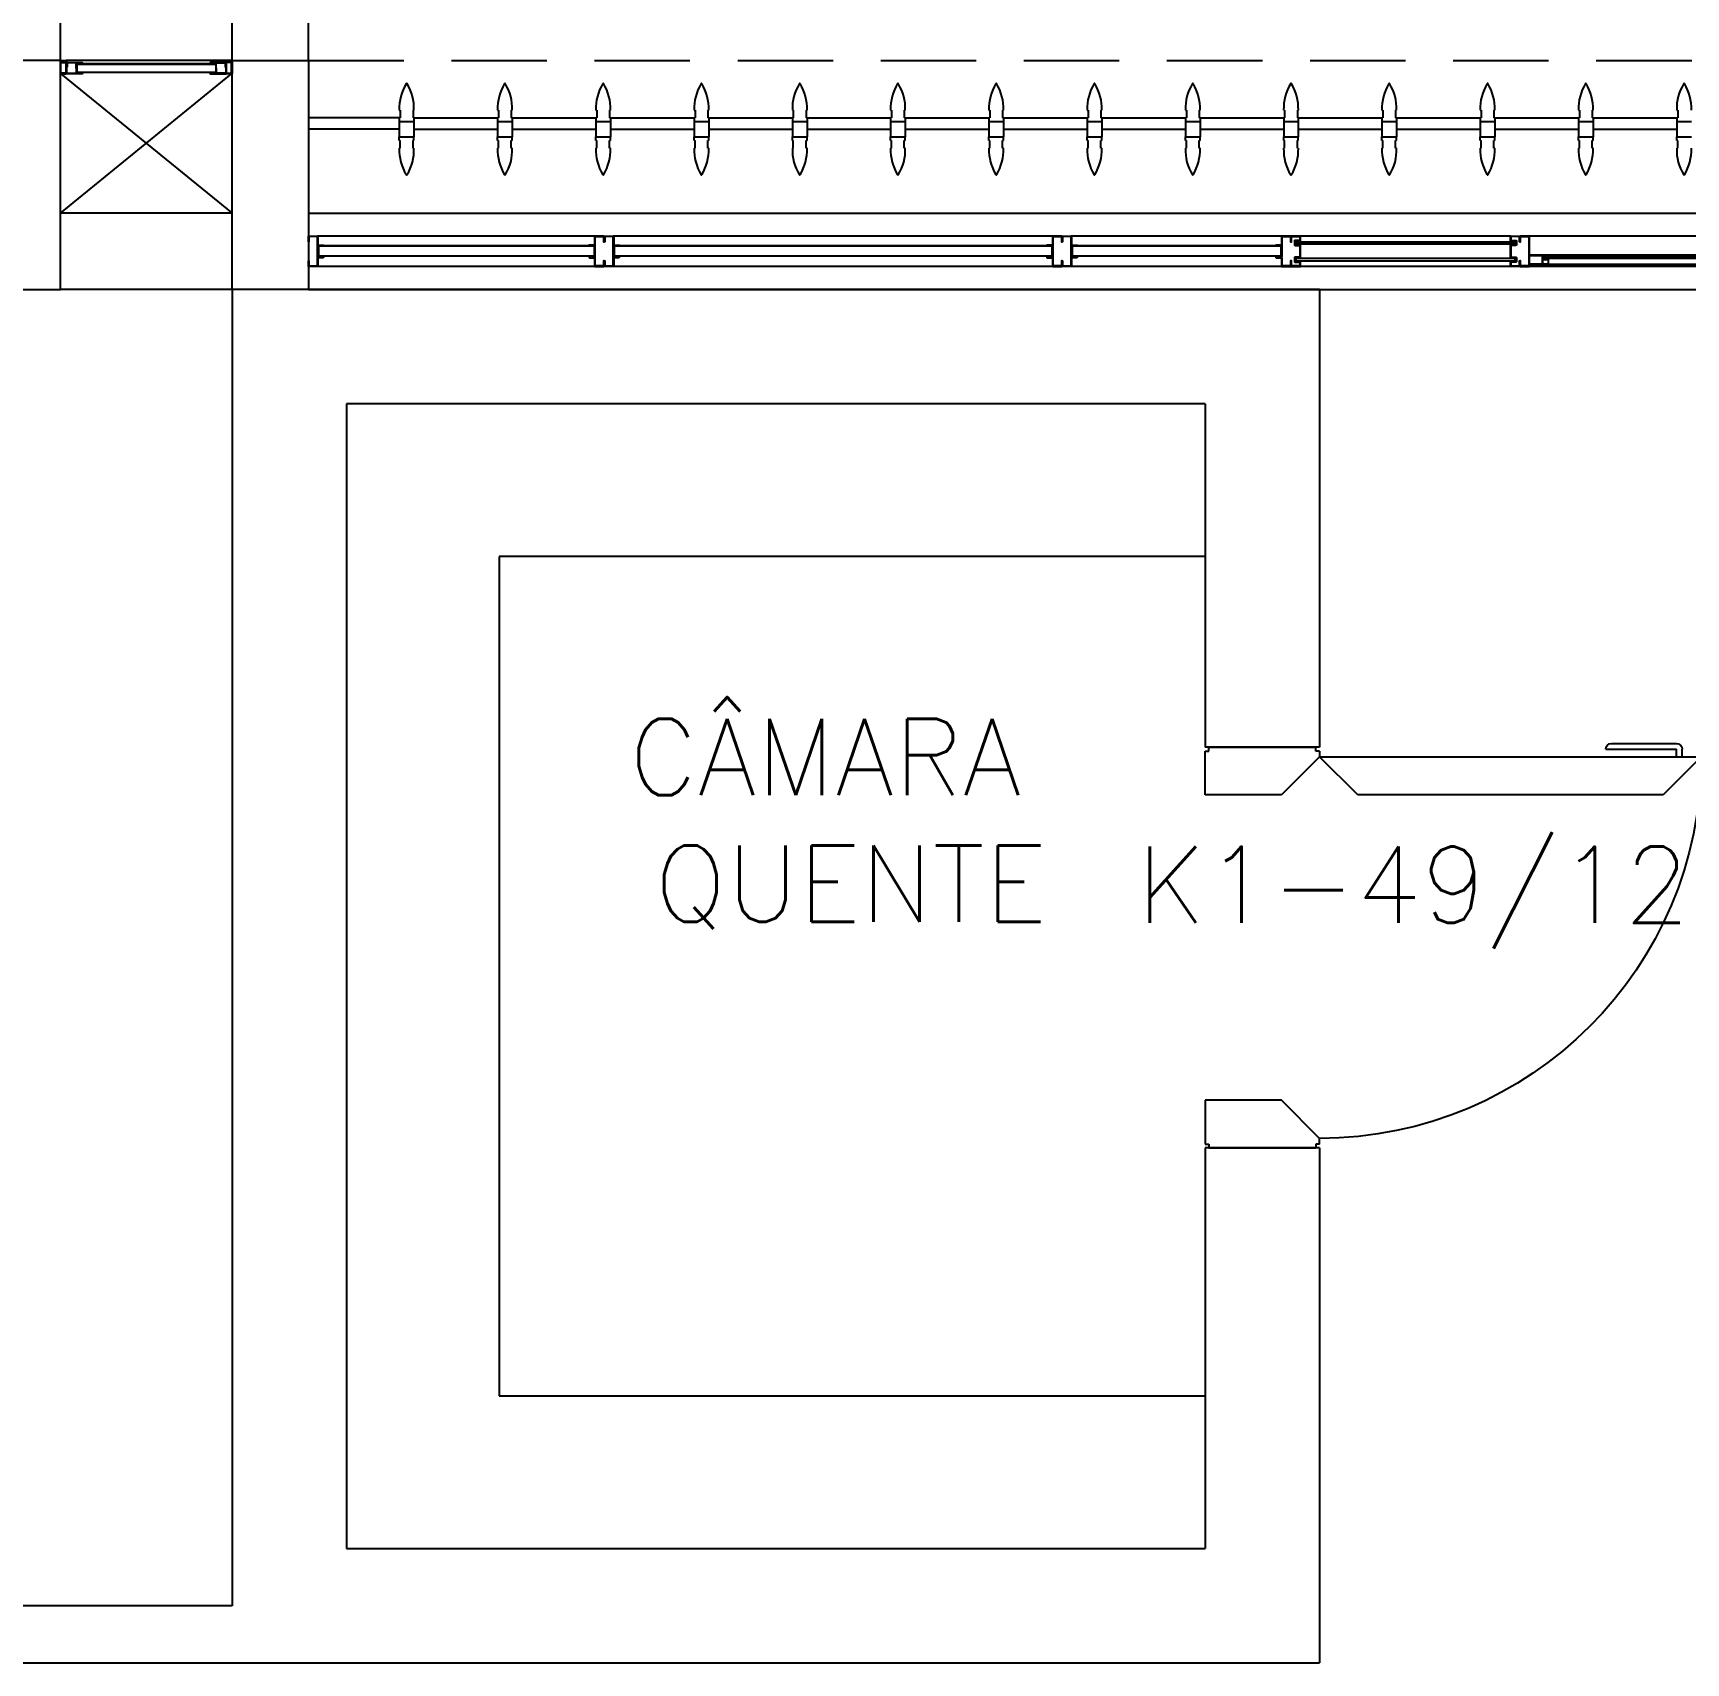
# Model space of a CAD drawing. Header units: millimetres. Extents: x 1887 to 2405, y 1100 to 1335.
# Drawn here: x 2184.888 to 2189.22, y 1267.448 to 1271.72 of the extents above; entities that cross this region are included whole.
import ezdxf

# ---------------------------------------------------------------- set-up
doc = ezdxf.new("R2010")
doc.units = ezdxf.units.MM
doc.linetypes.add('HIDDEN', pattern=[0.375, 0.25, -0.125])
for name, color, linetype in [('AR-ALV', 2, 'Continuous'), ('AR-BRISES', 1, 'Continuous'), ('AR-ESQ', 1, 'Continuous'), ('AR-ESTC', 3, 'Continuous'), ('AR-PERGOLAPROJ', 1, 'HIDDEN'), ('AR-PORTA', 1, 'Continuous'), ('AR-SHAFT', 1, 'Continuous'), ('BR-PAINEL', 1, 'Continuous'), ('BR-SUPORTE', 1, 'Continuous'), ('CAMARA FRIA-CONG', 2, 'Continuous'), ('DT-ESQ-BAGUETE-C', 2, 'Continuous'), ('DT-ESQ-BAGUETE-V', 1, 'Continuous'), ('DT-ESQ-MARCO-V', 1, 'Continuous'), ('DT-ESQ-PERFIL CADEIRA-C', 2, 'Continuous'), ('DT-ESQ-PERFIL CADEIRA-V', 1, 'Continuous'), ('DT-ESQ-PERFIL U-C', 2, 'Continuous'), ('DT-ESQ-PERFIL U-V', 1, 'Continuous'), ('DT-ESQ-VENEZIANA-C', 2, 'Continuous'), ('DT-ESQ-VENEZIANA-V', 2, 'Continuous'), ('DT-ESQ-VIDRO-C', 2, 'Continuous'), ('DT-ESQ-VIDRO-V', 2, 'Continuous'), ('ENDEREÇO', 2, 'Continuous'), ('maçaneta', 1, 'Continuous'), ('mov', 1, 'Continuous'), ('PG-PROJ', 1, 'HIDDEN'), ('pm1', 2, 'Continuous'), ('pm2', 2, 'Continuous'), ('TEXTO', 2, 'Continuous')]:
    doc.layers.add(name, color=color, linetype=linetype)
doc.styles.add('UNB-100', font='simplex.shx', dxfattribs={"height": 0.2})
doc.styles.add('UNB1-100', font='simplex.shx', dxfattribs={"height": 0.2})

# ---------------------------------------------------------------- blocks, each defined once
blk = doc.blocks.new('PE1')
at = {"layer": 'maçaneta'}
for p, q in [((-0.025, 1.25), (-0.005, 1.25)), ((-0.025, 1.235), (-0.005, 1.235)), ((-0.005, 1.05), (-0.005, 1.235)), ((0.01, 1.065), (0.01, 1.235))]:
    blk.add_line(p, q, dxfattribs=at)
for centre, start, end in [((-0.005, 1.235), 360, 90), ((-0.005, 1.065), 270, 360)]:
    blk.add_arc(centre, 0.015, start, end, dxfattribs=at)
at = {"layer": 'mov'}
blk.add_arc((-0.025, 0.3), 1, 90, 180, dxfattribs=at)
at = {"layer": 'pm1'}
for p, q in [((-0.025, 1.3), (-0.125, 1.2)), ((-0.025, 1.3), (-0.025, 1.3)), ((-0.025, 0.3), (-0.025, 1.3)), ((-0.125, 1.2), (-0.125, 0.4)), ((-0.125, 0.4), (-0.025, 0.3)), ((-1.04, 0.29), (-1.05, 0.29)), ((-1.05, 0.01), (-1.05, 0.29)), ((-1.04, 0.3), (-1.025, 0.3)), ((-1.04, 0.3), (-1.04, 0.29)), ((-1.025, 0.3), (-0.925, 0.2)), ((-0.025, 0.3), (-0.125, 0.2)), ((-0.025, 0.3), (-0.025, 0.3)), ((-0.01, 0.3), (-0.025, 0.3)), ((-0.01, 0.3), (-0.01, 0.29)), ((-0.925, 0.2), (-0.925, 0)), ((-0.125, 0.2), (-0.125, 0)), ((-1.04, 0.01), (-1.05, 0.01)), ((-1.04, 0), (-1.04, 0.01)), ((-0.925, 0), (-1.04, 0)), ((-0.125, 0), (-0.01, 0)), ((-0.01, 0), (-0.01, 0.01))]:
    blk.add_line(p, q, dxfattribs=at)
at = {"layer": 'pm2'}
for p, q in [((-0.01, 0.29), (0, 0.29)), ((0, 0.01), (0, 0.29)), ((-0.01, 0.01), (0, 0.01))]:
    blk.add_line(p, q, dxfattribs=at)
blk = doc.blocks.new('EF32-P')
at = {"layer": 'DT-ESQ-BAGUETE-C', "ltscale": 0.1}
blk.add_lwpolyline([(1.9015, -0.08), (1.915, -0.08), (1.915, -0.0785), (1.902, -0.0785, -0.414214), (1.9015, -0.078), (1.9015, -0.067, -0.414214), (1.902, -0.0665), (1.915, -0.0665), (1.915, -0.065), (1.9015, -0.065, 0.414214), (1.9, -0.0665), (1.9, -0.0785, 0.414214)], format="xyb", close=True, dxfattribs=at)
at = {"layer": 'DT-ESQ-BAGUETE-V', "ltscale": 0.1}
blk.add_line((1.41, -0.065), (1.9015, -0.065), dxfattribs=at)
at = {"layer": 'DT-ESQ-MARCO-V', "ltscale": 0.1}
for p, q in [((1.9985, -0.06), (2.5515, -0.06)), ((2.5985, -0.06), (3.1515, -0.06)), ((3.1985, -0.06), (4.3515, -0.06)), ((4.3985, -0.06), (5.1265, -0.06)), ((1.9985, -0.14), (2.5515, -0.14)), ((2.5985, -0.14), (3.1515, -0.14)), ((3.1985, -0.14), (4.3515, -0.14)), ((4.3985, -0.14), (5.1265, -0.14))]:
    blk.add_line(p, q, dxfattribs=at)
at = {"layer": 'DT-ESQ-PERFIL CADEIRA-C', "ltscale": 0.1}
blk.add_line((1.95, -0.0885), (1.9015, -0.0885), dxfattribs=at)
blk.add_lwpolyline([(1.9015, -0.09), (1.95, -0.09), (1.95, -0.0885), (1.915, -0.0885, 0.198912), (1.9161, -0.0881, 0.198913), (1.9165, -0.087), (1.9165, -0.067, -0.414214), (1.917, -0.0665), (1.95, -0.0665), (1.95, -0.065), (1.9165, -0.065, 0.414214), (1.915, -0.0665), (1.915, -0.0785), (1.915, -0.08), (1.915, -0.087), (1.9015, -0.087, 1)], format="xyb", close=True, dxfattribs=at)
at = {"layer": 'DT-ESQ-PERFIL CADEIRA-V', "ltscale": 0.1}
blk.add_line((1.395, -0.09), (1.9015, -0.09), dxfattribs=at)
at = {"layer": 'DT-ESQ-PERFIL U-C', "ltscale": 0.1}
for points in [[(1.975, -0.0615, 0.414214), (1.9735, -0.06), (1.9515, -0.06, 0.414214), (1.95, -0.0615), (1.95, -0.1385, 0.414214), (1.9515, -0.14), (1.9735, -0.14, 0.414214), (1.975, -0.1385), (1.975, -0.125), (1.9735, -0.125), (1.9735, -0.138, -0.414214), (1.973, -0.1385), (1.952, -0.1385, -0.414214), (1.9515, -0.138), (1.9515, -0.062, -0.414214), (1.952, -0.0615), (1.973, -0.0615, -0.414214), (1.9735, -0.062), (1.9735, -0.075), (1.975, -0.075)], [(2, -0.1285), (2, -0.1385, -0.414214), (1.9985, -0.14), (1.9765, -0.14, -0.414214), (1.975, -0.1385), (1.975, -0.125), (1.9765, -0.125), (1.9765, -0.138, 0.414214), (1.977, -0.1385), (1.998, -0.1385, 0.414214), (1.9985, -0.138), (1.9985, -0.1285), (1.9855, -0.1285, -0.414214), (1.984, -0.127), (1.984, -0.117, -0.414214), (1.9855, -0.1155), (1.9985, -0.1155), (1.9985, -0.0845), (1.9855, -0.0845, -0.414214), (1.984, -0.083), (1.984, -0.073, -0.414214), (1.9855, -0.0715), (1.9985, -0.0715), (1.9985, -0.062, 0.414214), (1.998, -0.0615), (1.977, -0.0615, 0.414214), (1.9765, -0.062), (1.9765, -0.075), (1.975, -0.075), (1.975, -0.0615, -0.414214), (1.9765, -0.06), (1.9985, -0.06, -0.414214), (2, -0.0615), (2, -0.0715, -0.414214), (1.9985, -0.073), (1.9855, -0.073), (1.9855, -0.083), (1.9985, -0.083), (1.9985, -0.083, -0.414214), (2, -0.0845), (2, -0.1155, -0.414214), (1.9985, -0.117), (1.9985, -0.117), (1.9855, -0.117), (1.9855, -0.127), (1.9985, -0.127, -0.414214)], [(2.55, -0.1285), (2.55, -0.1385, 0.414214), (2.5515, -0.14), (2.5735, -0.14, 0.414214), (2.575, -0.1385), (2.575, -0.125), (2.5735, -0.125), (2.5735, -0.138, -0.414214), (2.573, -0.1385), (2.552, -0.1385, -0.414214), (2.5515, -0.138), (2.5515, -0.1285), (2.5645, -0.1285, 0.414214), (2.566, -0.127), (2.566, -0.117, 0.414214), (2.5645, -0.1155), (2.5515, -0.1155), (2.5515, -0.0845), (2.5645, -0.0845, 0.414214), (2.566, -0.083), (2.566, -0.073, 0.414214), (2.5645, -0.0715), (2.5515, -0.0715), (2.5515, -0.062, -0.414214), (2.552, -0.0615), (2.573, -0.0615, -0.414214), (2.5735, -0.062), (2.5735, -0.075), (2.575, -0.075), (2.575, -0.0615, 0.414214), (2.5735, -0.06), (2.5515, -0.06, 0.414214), (2.55, -0.0615), (2.55, -0.0715, 0.414214), (2.5515, -0.073), (2.5645, -0.073), (2.5645, -0.083), (2.5515, -0.083), (2.5515, -0.083, 0.414214), (2.55, -0.0845), (2.55, -0.1155, 0.414214), (2.5515, -0.117), (2.5515, -0.117), (2.5645, -0.117), (2.5645, -0.127), (2.5515, -0.127, 0.414214)], [(2.6, -0.1234), (2.6, -0.086), (2.6135, -0.086, 1), (2.6135, -0.083), (2.6, -0.083), (2.6, -0.0615, 0.414214), (2.5985, -0.06), (2.5765, -0.06, 0.414214), (2.575, -0.0615), (2.575, -0.075), (2.5765, -0.075), (2.5765, -0.0615), (2.5985, -0.0615), (2.5985, -0.083, 0.414214), (2.6, -0.0845, 0.414214), (2.5985, -0.086), (2.5985, -0.1234), (2.5985, -0.1385), (2.5765, -0.1385), (2.5765, -0.125), (2.575, -0.125), (2.575, -0.1385, 0.414214), (2.5765, -0.14), (2.5985, -0.14, 0.414214), (2.6, -0.1385)], [(2.615, -0.086), (2.6015, -0.086, 0.414214), (2.6, -0.0875), (2.6, -0.1145, 0.414214), (2.6015, -0.116), (2.615, -0.116), (2.615, -0.1145), (2.6015, -0.1145), (2.6015, -0.0875), (2.615, -0.0875)], [(3.15, -0.1234), (3.15, -0.086), (3.1365, -0.086, -1), (3.1365, -0.083), (3.15, -0.083), (3.15, -0.0615, -0.414214), (3.1515, -0.06), (3.1735, -0.06, -0.414214), (3.175, -0.0615), (3.175, -0.075), (3.1735, -0.075), (3.1735, -0.0615), (3.1515, -0.0615), (3.1515, -0.083, -0.414214), (3.15, -0.0845, -0.414214), (3.1515, -0.086), (3.1515, -0.1234), (3.1515, -0.1385), (3.1735, -0.1385), (3.1735, -0.125), (3.175, -0.125), (3.175, -0.1385, -0.414214), (3.1735, -0.14), (3.1515, -0.14, -0.414214), (3.15, -0.1385)], [(3.135, -0.086), (3.1485, -0.086, -0.414214), (3.15, -0.0875), (3.15, -0.1145, -0.414214), (3.1485, -0.116), (3.135, -0.116), (3.135, -0.1145), (3.1485, -0.1145), (3.1485, -0.0875), (3.135, -0.0875)], [(3.2, -0.1234), (3.2, -0.086), (3.2135, -0.086, 1), (3.2135, -0.083), (3.2, -0.083), (3.2, -0.0615, 0.414214), (3.1985, -0.06), (3.1765, -0.06, 0.414214), (3.175, -0.0615), (3.175, -0.075), (3.1765, -0.075), (3.1765, -0.0615), (3.1985, -0.0615), (3.1985, -0.083, 0.414214), (3.2, -0.0845, 0.414214), (3.1985, -0.086), (3.1985, -0.1234), (3.1985, -0.1385), (3.1765, -0.1385), (3.1765, -0.125), (3.175, -0.125), (3.175, -0.1385, 0.414214), (3.1765, -0.14), (3.1985, -0.14, 0.414214), (3.2, -0.1385)], [(3.215, -0.086), (3.2015, -0.086, 0.414214), (3.2, -0.0875), (3.2, -0.1145, 0.414214), (3.2015, -0.116), (3.215, -0.116), (3.215, -0.1145), (3.2015, -0.1145), (3.2015, -0.0875), (3.215, -0.0875)], [(4.35, -0.1234), (4.35, -0.086), (4.3365, -0.086, -1), (4.3365, -0.083), (4.35, -0.083), (4.35, -0.0615, -0.414214), (4.3515, -0.06), (4.3735, -0.06, -0.414214), (4.375, -0.0615), (4.375, -0.075), (4.3735, -0.075), (4.3735, -0.0615), (4.3515, -0.0615), (4.3515, -0.083, -0.414214), (4.35, -0.0845, -0.414214), (4.3515, -0.086), (4.3515, -0.1234), (4.3515, -0.1385), (4.3735, -0.1385), (4.3735, -0.125), (4.375, -0.125), (4.375, -0.1385, -0.414214), (4.3735, -0.14), (4.3515, -0.14, -0.414214), (4.35, -0.1385)], [(4.335, -0.086), (4.3485, -0.086, -0.414214), (4.35, -0.0875), (4.35, -0.1145, -0.414214), (4.3485, -0.116), (4.335, -0.116), (4.335, -0.1145), (4.3485, -0.1145), (4.3485, -0.0875), (4.335, -0.0875)], [(4.4, -0.1234), (4.4, -0.086), (4.4135, -0.086, 1), (4.4135, -0.083), (4.4, -0.083), (4.4, -0.0615, 0.414214), (4.3985, -0.06), (4.3765, -0.06, 0.414214), (4.375, -0.0615), (4.375, -0.075), (4.3765, -0.075), (4.3765, -0.0615), (4.3985, -0.0615), (4.3985, -0.083, 0.414214), (4.4, -0.0845, 0.414214), (4.3985, -0.086), (4.3985, -0.1234), (4.3985, -0.1385), (4.3765, -0.1385), (4.3765, -0.125), (4.375, -0.125), (4.375, -0.1385, 0.414214), (4.3765, -0.14), (4.3985, -0.14, 0.414214), (4.4, -0.1385)], [(4.415, -0.086), (4.4015, -0.086, 0.414214), (4.4, -0.0875), (4.4, -0.1145, 0.414214), (4.4015, -0.116), (4.415, -0.116), (4.415, -0.1145), (4.4015, -0.1145), (4.4015, -0.0875), (4.415, -0.0875)], [(5.125, -0.1234), (5.125, -0.086), (5.1115, -0.086, -1), (5.1115, -0.083), (5.125, -0.083), (5.125, -0.0615, -0.414214), (5.1265, -0.06), (5.1485, -0.06, -0.414214), (5.15, -0.0615), (5.15, -0.075), (5.1485, -0.075), (5.1485, -0.0615), (5.1265, -0.0615), (5.1265, -0.083, -0.414214), (5.125, -0.0845, -0.414214), (5.1265, -0.086), (5.1265, -0.1234), (5.1265, -0.1385), (5.1485, -0.1385), (5.1485, -0.125), (5.15, -0.125), (5.15, -0.1385, -0.414214), (5.1485, -0.14), (5.1265, -0.14, -0.414214), (5.125, -0.1385)], [(5.11, -0.086), (5.1235, -0.086, -0.414214), (5.125, -0.0875), (5.125, -0.1145, -0.414214), (5.1235, -0.116), (5.11, -0.116), (5.11, -0.1145), (5.1235, -0.1145), (5.1235, -0.0875), (5.11, -0.0875)]]:
    blk.add_lwpolyline(points, format="xyb", close=True, dxfattribs=at)
for points in [[(2.6, -0.0845), (2.6135, -0.0845)], [(3.15, -0.0845), (3.1365, -0.0845)], [(3.2, -0.0845), (3.2135, -0.0845)], [(4.35, -0.0845), (4.3365, -0.0845)], [(4.4, -0.0845), (4.4135, -0.0845)], [(5.125, -0.0845), (5.1115, -0.0845)]]:
    blk.add_lwpolyline(points, dxfattribs=at)
at = {"layer": 'DT-ESQ-PERFIL U-V', "ltscale": 0.1}
for p, q in [((0.7985, -0.06), (1.9515, -0.06)), ((0.7985, -0.14), (1.9515, -0.14))]:
    blk.add_line(p, q, dxfattribs=at)
at = {"layer": 'DT-ESQ-VENEZIANA-C', "color": 2, "ltscale": 0.1}
for p, q in [((2.6015, -0.113), (3.1485, -0.113)), ((2.6015, -0.1145), (3.1485, -0.1145)), ((3.2015, -0.113), (4.3485, -0.113)), ((3.2015, -0.1145), (4.3485, -0.1145)), ((4.4015, -0.113), (5.1235, -0.113)), ((4.4015, -0.1145), (5.1235, -0.1145))]:
    blk.add_line(p, q, dxfattribs=at)
at = {"layer": 'DT-ESQ-VENEZIANA-V', "color": 2, "ltscale": 0.1}
for p, q in [((2.6015, -0.0875), (3.1485, -0.0875)), ((3.2015, -0.0875), (4.3485, -0.0875)), ((4.4015, -0.0875), (5.1235, -0.0875))]:
    blk.add_line(p, q, dxfattribs=at)
at = {"layer": 'DT-ESQ-VIDRO-C', "ltscale": 0.1}
for points in [[(1.9125, -0.085), (1.9125, -0.082), (1.399, -0.082), (1.399, -0.085)], [(2.5625, -0.081), (2.5625, -0.075), (1.9875, -0.075), (1.9875, -0.081)]]:
    blk.add_lwpolyline(points, close=True, dxfattribs=at)
at = {"layer": 'DT-ESQ-VIDRO-V', "ltscale": 0.1}
blk.add_lwpolyline([(2.5625, -0.119), (2.5625, -0.125), (1.9875, -0.125), (1.9875, -0.119)], close=True, dxfattribs=at)
blk = doc.blocks.new('BR-MODULO8')
at = {"layer": 'BR-PAINEL'}
for p, q in [((-4.9117, 0.27), (-4.9092, 0.27)), ((-4.9092, 0.27), (-4.9092, 0.25)), ((-4.8758, 0.27), (-4.8758, 0.25)), ((-4.8733, 0.27), (-4.8758, 0.27)), ((-4.6542, 0.27), (-4.6517, 0.27)), ((-4.6517, 0.27), (-4.6517, 0.25)), ((-4.6183, 0.27), (-4.6183, 0.25)), ((-4.6158, 0.27), (-4.6183, 0.27)), ((-4.3967, 0.27), (-4.3942, 0.27)), ((-4.3942, 0.27), (-4.3942, 0.25)), ((-4.3608, 0.27), (-4.3608, 0.25)), ((-4.3583, 0.27), (-4.3608, 0.27)), ((-4.1392, 0.27), (-4.1367, 0.27)), ((-4.1367, 0.27), (-4.1367, 0.25)), ((-4.1033, 0.27), (-4.1033, 0.25)), ((-4.1008, 0.27), (-4.1033, 0.27)), ((-3.8817, 0.27), (-3.8792, 0.27)), ((-3.8792, 0.27), (-3.8792, 0.25)), ((-3.8458, 0.27), (-3.8458, 0.25)), ((-3.8433, 0.27), (-3.8458, 0.27)), ((-3.6242, 0.27), (-3.6217, 0.27)), ((-3.6217, 0.27), (-3.6217, 0.25)), ((-3.5883, 0.27), (-3.5883, 0.25)), ((-3.5858, 0.27), (-3.5883, 0.27)), ((-3.3667, 0.27), (-3.3642, 0.27)), ((-3.3642, 0.27), (-3.3642, 0.25)), ((-3.3308, 0.27), (-3.3308, 0.25)), ((-3.3283, 0.27), (-3.3308, 0.27)), ((-3.1092, 0.27), (-3.1067, 0.27)), ((-3.1067, 0.27), (-3.1067, 0.25)), ((-3.0733, 0.27), (-3.0733, 0.25)), ((-3.0708, 0.27), (-3.0733, 0.27)), ((-2.8517, 0.27), (-2.8492, 0.27)), ((-2.8492, 0.27), (-2.8492, 0.25)), ((-2.8158, 0.27), (-2.8158, 0.25)), ((-2.8133, 0.27), (-2.8158, 0.27)), ((-2.5942, 0.27), (-2.5917, 0.27)), ((-2.5917, 0.27), (-2.5917, 0.25)), ((-2.5583, 0.27), (-2.5583, 0.25)), ((-2.5558, 0.27), (-2.5583, 0.27)), ((-2.3367, 0.27), (-2.3342, 0.27)), ((-2.3342, 0.27), (-2.3342, 0.25)), ((-2.3008, 0.27), (-2.3008, 0.25)), ((-2.2983, 0.27), (-2.3008, 0.27)), ((-2.0792, 0.27), (-2.0767, 0.27)), ((-2.0767, 0.27), (-2.0767, 0.25)), ((-2.0433, 0.27), (-2.0433, 0.25)), ((-2.0408, 0.27), (-2.0433, 0.27)), ((-1.8217, 0.27), (-1.8192, 0.27)), ((-1.8192, 0.27), (-1.8192, 0.25)), ((-1.7858, 0.27), (-1.7858, 0.25)), ((-1.7833, 0.27), (-1.7858, 0.27)), ((-1.5642, 0.27), (-1.5617, 0.27)), ((-1.5617, 0.27), (-1.5617, 0.25)), ((-4.9117, 0.25), (-4.9117, 0.24)), ((-4.9117, 0.25), (-4.9092, 0.25)), ((-4.9117, 0.24), (-4.8733, 0.24)), ((-4.9117, 0.24), (-4.9117, 0.2)), ((-4.8733, 0.25), (-4.8758, 0.25)), ((-4.8733, 0.25), (-4.8733, 0.24)), ((-4.8733, 0.24), (-4.8733, 0.2)), ((-4.6542, 0.25), (-4.6542, 0.24)), ((-4.6542, 0.25), (-4.6517, 0.25)), ((-4.6542, 0.24), (-4.6158, 0.24)), ((-4.6542, 0.24), (-4.6542, 0.2)), ((-4.6158, 0.25), (-4.6183, 0.25)), ((-4.6158, 0.25), (-4.6158, 0.24)), ((-4.6158, 0.24), (-4.6158, 0.2)), ((-4.3967, 0.25), (-4.3967, 0.24)), ((-4.3967, 0.25), (-4.3942, 0.25)), ((-4.3967, 0.24), (-4.3583, 0.24)), ((-4.3967, 0.24), (-4.3967, 0.2)), ((-4.3583, 0.25), (-4.3608, 0.25)), ((-4.3583, 0.25), (-4.3583, 0.24)), ((-4.3583, 0.24), (-4.3583, 0.2)), ((-4.1392, 0.25), (-4.1392, 0.24)), ((-4.1392, 0.25), (-4.1367, 0.25)), ((-4.1392, 0.24), (-4.1008, 0.24)), ((-4.1392, 0.24), (-4.1392, 0.2)), ((-4.1008, 0.25), (-4.1033, 0.25)), ((-4.1008, 0.25), (-4.1008, 0.24)), ((-4.1008, 0.24), (-4.1008, 0.2)), ((-3.8817, 0.25), (-3.8817, 0.24)), ((-3.8817, 0.25), (-3.8792, 0.25)), ((-3.8817, 0.24), (-3.8433, 0.24)), ((-3.8817, 0.24), (-3.8817, 0.2)), ((-3.8433, 0.25), (-3.8458, 0.25)), ((-3.8433, 0.25), (-3.8433, 0.24)), ((-3.8433, 0.24), (-3.8433, 0.2)), ((-3.6242, 0.25), (-3.6242, 0.24)), ((-3.6242, 0.25), (-3.6217, 0.25)), ((-3.6242, 0.24), (-3.5858, 0.24)), ((-3.6242, 0.24), (-3.6242, 0.2)), ((-3.5858, 0.25), (-3.5883, 0.25)), ((-3.5858, 0.25), (-3.5858, 0.24)), ((-3.5858, 0.24), (-3.5858, 0.2)), ((-3.3667, 0.25), (-3.3667, 0.24)), ((-3.3667, 0.25), (-3.3642, 0.25)), ((-3.3667, 0.24), (-3.3283, 0.24)), ((-3.3667, 0.24), (-3.3667, 0.2)), ((-3.3283, 0.25), (-3.3308, 0.25)), ((-3.3283, 0.25), (-3.3283, 0.24)), ((-3.3283, 0.24), (-3.3283, 0.2)), ((-3.1092, 0.25), (-3.1092, 0.24)), ((-3.1092, 0.25), (-3.1067, 0.25)), ((-3.1092, 0.24), (-3.0708, 0.24)), ((-3.1092, 0.24), (-3.1092, 0.2)), ((-3.0708, 0.25), (-3.0733, 0.25)), ((-3.0708, 0.25), (-3.0708, 0.24)), ((-3.0708, 0.24), (-3.0708, 0.2)), ((-2.8517, 0.25), (-2.8517, 0.24)), ((-2.8517, 0.25), (-2.8492, 0.25)), ((-2.8517, 0.24), (-2.8133, 0.24)), ((-2.8517, 0.24), (-2.8517, 0.2)), ((-2.8133, 0.25), (-2.8158, 0.25)), ((-2.8133, 0.25), (-2.8133, 0.24)), ((-2.8133, 0.24), (-2.8133, 0.2)), ((-2.5942, 0.25), (-2.5942, 0.24)), ((-2.5942, 0.25), (-2.5917, 0.25)), ((-2.5942, 0.24), (-2.5558, 0.24)), ((-2.5942, 0.24), (-2.5942, 0.2)), ((-2.5558, 0.25), (-2.5583, 0.25)), ((-2.5558, 0.25), (-2.5558, 0.24)), ((-2.5558, 0.24), (-2.5558, 0.2)), ((-2.3367, 0.25), (-2.3367, 0.24)), ((-2.3367, 0.25), (-2.3342, 0.25)), ((-2.3367, 0.24), (-2.2983, 0.24)), ((-2.3367, 0.24), (-2.3367, 0.2)), ((-2.2983, 0.25), (-2.3008, 0.25)), ((-2.2983, 0.25), (-2.2983, 0.24)), ((-2.2983, 0.24), (-2.2983, 0.2)), ((-2.0792, 0.25), (-2.0792, 0.24)), ((-2.0792, 0.25), (-2.0767, 0.25)), ((-2.0792, 0.24), (-2.0408, 0.24)), ((-2.0792, 0.24), (-2.0792, 0.2)), ((-2.0408, 0.25), (-2.0433, 0.25)), ((-2.0408, 0.25), (-2.0408, 0.24)), ((-2.0408, 0.24), (-2.0408, 0.2)), ((-1.8217, 0.25), (-1.8217, 0.24)), ((-1.8217, 0.25), (-1.8192, 0.25)), ((-1.8217, 0.24), (-1.7833, 0.24)), ((-1.8217, 0.24), (-1.8217, 0.2)), ((-1.7833, 0.25), (-1.7858, 0.25)), ((-1.7833, 0.25), (-1.7833, 0.24)), ((-1.7833, 0.24), (-1.7833, 0.2)), ((-1.5642, 0.25), (-1.5642, 0.24)), ((-1.5642, 0.25), (-1.5617, 0.25)), ((-1.5642, 0.24), (-1.5258, 0.24)), ((-1.5642, 0.24), (-1.5642, 0.2)), ((-4.9117, 0.2), (-4.8733, 0.2)), ((-4.9117, 0.19), (-4.9117, 0.2)), ((-4.9117, 0.19), (-4.9092, 0.19)), ((-4.9092, 0.17), (-4.9092, 0.19)), ((-4.8733, 0.19), (-4.8758, 0.19)), ((-4.8758, 0.17), (-4.8758, 0.19)), ((-4.8733, 0.19), (-4.8733, 0.2)), ((-4.6542, 0.2), (-4.6158, 0.2)), ((-4.6542, 0.19), (-4.6542, 0.2)), ((-4.6542, 0.19), (-4.6517, 0.19)), ((-4.6517, 0.17), (-4.6517, 0.19)), ((-4.6158, 0.19), (-4.6183, 0.19)), ((-4.6183, 0.17), (-4.6183, 0.19)), ((-4.6158, 0.19), (-4.6158, 0.2)), ((-4.3967, 0.2), (-4.3583, 0.2)), ((-4.3967, 0.19), (-4.3967, 0.2)), ((-4.3967, 0.19), (-4.3942, 0.19)), ((-4.3942, 0.17), (-4.3942, 0.19)), ((-4.3583, 0.19), (-4.3608, 0.19)), ((-4.3608, 0.17), (-4.3608, 0.19)), ((-4.3583, 0.19), (-4.3583, 0.2)), ((-4.1392, 0.2), (-4.1008, 0.2)), ((-4.1392, 0.19), (-4.1392, 0.2)), ((-4.1392, 0.19), (-4.1367, 0.19)), ((-4.1367, 0.17), (-4.1367, 0.19)), ((-4.1008, 0.19), (-4.1033, 0.19)), ((-4.1033, 0.17), (-4.1033, 0.19)), ((-4.1008, 0.19), (-4.1008, 0.2)), ((-3.8817, 0.2), (-3.8433, 0.2)), ((-3.8817, 0.19), (-3.8817, 0.2)), ((-3.8817, 0.19), (-3.8792, 0.19)), ((-3.8792, 0.17), (-3.8792, 0.19)), ((-3.8433, 0.19), (-3.8458, 0.19)), ((-3.8458, 0.17), (-3.8458, 0.19)), ((-3.8433, 0.19), (-3.8433, 0.2)), ((-3.6242, 0.2), (-3.5858, 0.2)), ((-3.6242, 0.19), (-3.6242, 0.2)), ((-3.6242, 0.19), (-3.6217, 0.19)), ((-3.6217, 0.17), (-3.6217, 0.19)), ((-3.5858, 0.19), (-3.5883, 0.19)), ((-3.5883, 0.17), (-3.5883, 0.19)), ((-3.5858, 0.19), (-3.5858, 0.2)), ((-3.3667, 0.2), (-3.3283, 0.2)), ((-3.3667, 0.19), (-3.3667, 0.2)), ((-3.3667, 0.19), (-3.3642, 0.19)), ((-3.3642, 0.17), (-3.3642, 0.19)), ((-3.3283, 0.19), (-3.3308, 0.19)), ((-3.3308, 0.17), (-3.3308, 0.19)), ((-3.3283, 0.19), (-3.3283, 0.2)), ((-3.1092, 0.2), (-3.0708, 0.2)), ((-3.1092, 0.19), (-3.1092, 0.2)), ((-3.1092, 0.19), (-3.1067, 0.19)), ((-3.1067, 0.17), (-3.1067, 0.19)), ((-3.0708, 0.19), (-3.0733, 0.19)), ((-3.0733, 0.17), (-3.0733, 0.19)), ((-3.0708, 0.19), (-3.0708, 0.2)), ((-2.8517, 0.2), (-2.8133, 0.2)), ((-2.8517, 0.19), (-2.8517, 0.2)), ((-2.8517, 0.19), (-2.8492, 0.19)), ((-2.8492, 0.17), (-2.8492, 0.19)), ((-2.8133, 0.19), (-2.8158, 0.19)), ((-2.8158, 0.17), (-2.8158, 0.19)), ((-2.8133, 0.19), (-2.8133, 0.2)), ((-2.5942, 0.2), (-2.5558, 0.2)), ((-2.5942, 0.19), (-2.5942, 0.2)), ((-2.5942, 0.19), (-2.5917, 0.19)), ((-2.5917, 0.17), (-2.5917, 0.19)), ((-2.5558, 0.19), (-2.5583, 0.19)), ((-2.5583, 0.17), (-2.5583, 0.19)), ((-2.5558, 0.19), (-2.5558, 0.2)), ((-2.3367, 0.2), (-2.2983, 0.2)), ((-2.3367, 0.19), (-2.3367, 0.2)), ((-2.3367, 0.19), (-2.3342, 0.19)), ((-2.3342, 0.17), (-2.3342, 0.19)), ((-2.2983, 0.19), (-2.3008, 0.19)), ((-2.3008, 0.17), (-2.3008, 0.19)), ((-2.2983, 0.19), (-2.2983, 0.2)), ((-2.0792, 0.2), (-2.0408, 0.2)), ((-2.0792, 0.19), (-2.0792, 0.2)), ((-2.0792, 0.19), (-2.0767, 0.19)), ((-2.0767, 0.17), (-2.0767, 0.19)), ((-2.0408, 0.19), (-2.0433, 0.19)), ((-2.0433, 0.17), (-2.0433, 0.19)), ((-2.0408, 0.19), (-2.0408, 0.2)), ((-1.8217, 0.2), (-1.7833, 0.2)), ((-1.8217, 0.19), (-1.8217, 0.2)), ((-1.8217, 0.19), (-1.8192, 0.19)), ((-1.8192, 0.17), (-1.8192, 0.19)), ((-1.7833, 0.19), (-1.7858, 0.19)), ((-1.7858, 0.17), (-1.7858, 0.19)), ((-1.7833, 0.19), (-1.7833, 0.2)), ((-1.5642, 0.2), (-1.5258, 0.2)), ((-1.5642, 0.19), (-1.5642, 0.2)), ((-1.5642, 0.19), (-1.5617, 0.19)), ((-1.5617, 0.17), (-1.5617, 0.19)), ((-4.9117, 0.17), (-4.9092, 0.17)), ((-4.8733, 0.17), (-4.8758, 0.17)), ((-4.6542, 0.17), (-4.6517, 0.17)), ((-4.6158, 0.17), (-4.6183, 0.17)), ((-4.3967, 0.17), (-4.3942, 0.17)), ((-4.3583, 0.17), (-4.3608, 0.17)), ((-4.1392, 0.17), (-4.1367, 0.17)), ((-4.1008, 0.17), (-4.1033, 0.17)), ((-3.8817, 0.17), (-3.8792, 0.17)), ((-3.8433, 0.17), (-3.8458, 0.17)), ((-3.6242, 0.17), (-3.6217, 0.17)), ((-3.5858, 0.17), (-3.5883, 0.17)), ((-3.3667, 0.17), (-3.3642, 0.17)), ((-3.3283, 0.17), (-3.3308, 0.17)), ((-3.1092, 0.17), (-3.1067, 0.17)), ((-3.0708, 0.17), (-3.0733, 0.17)), ((-2.8517, 0.17), (-2.8492, 0.17)), ((-2.8133, 0.17), (-2.8158, 0.17)), ((-2.5942, 0.17), (-2.5917, 0.17)), ((-2.5558, 0.17), (-2.5583, 0.17)), ((-2.3367, 0.17), (-2.3342, 0.17)), ((-2.2983, 0.17), (-2.3008, 0.17)), ((-2.0792, 0.17), (-2.0767, 0.17)), ((-2.0408, 0.17), (-2.0433, 0.17)), ((-1.8217, 0.17), (-1.8192, 0.17)), ((-1.7833, 0.17), (-1.7858, 0.17)), ((-1.5642, 0.17), (-1.5617, 0.17))]:
    blk.add_line(p, q, dxfattribs=at)
for centre, radius, start, end in [((-4.7867, 0.2739), 0.1251, 148.4721, 181.772), ((-4.8925, 0.3387), 0.001, 37.1012, 142.8988), ((-4.9983, 0.2739), 0.1251, 358.228, 31.5279), ((-4.5292, 0.2739), 0.1251, 148.4721, 181.772), ((-4.635, 0.3387), 0.001, 37.1012, 142.8988), ((-4.7408, 0.2739), 0.1251, 358.228, 31.5279), ((-4.2717, 0.2739), 0.1251, 148.4721, 181.772), ((-4.3775, 0.3387), 0.001, 37.1012, 142.8988), ((-4.4833, 0.2739), 0.1251, 358.228, 31.5279), ((-4.0142, 0.2739), 0.1251, 148.4721, 181.772), ((-4.12, 0.3387), 0.001, 37.1012, 142.8988), ((-4.2258, 0.2739), 0.1251, 358.228, 31.5279), ((-3.7567, 0.2739), 0.1251, 148.4721, 181.772), ((-3.8625, 0.3387), 0.001, 37.1012, 142.8988), ((-3.9683, 0.2739), 0.1251, 358.228, 31.5279), ((-3.4992, 0.2739), 0.1251, 148.4721, 181.772), ((-3.605, 0.3387), 0.001, 37.1012, 142.8988), ((-3.7108, 0.2739), 0.1251, 358.228, 31.5279), ((-3.2417, 0.2739), 0.1251, 148.4721, 181.772), ((-3.3475, 0.3387), 0.001, 37.1012, 142.8988), ((-3.4533, 0.2739), 0.1251, 358.228, 31.5279), ((-2.9842, 0.2739), 0.1251, 148.4721, 181.772), ((-3.09, 0.3387), 0.001, 37.1012, 142.8988), ((-3.1958, 0.2739), 0.1251, 358.228, 31.5279), ((-2.7267, 0.2739), 0.1251, 148.4721, 181.772), ((-2.8325, 0.3387), 0.001, 37.1012, 142.8988), ((-2.9383, 0.2739), 0.1251, 358.228, 31.5279), ((-2.4692, 0.2739), 0.1251, 148.4721, 181.772), ((-2.575, 0.3387), 0.001, 37.1012, 142.8988), ((-2.6808, 0.2739), 0.1251, 358.228, 31.5279), ((-2.2117, 0.2739), 0.1251, 148.4721, 181.772), ((-2.3175, 0.3387), 0.001, 37.1012, 142.8988), ((-2.4233, 0.2739), 0.1251, 358.228, 31.5279), ((-1.9542, 0.2739), 0.1251, 148.4721, 181.772), ((-2.06, 0.3387), 0.001, 37.1012, 142.8988), ((-2.1658, 0.2739), 0.1251, 358.228, 31.5279), ((-1.6967, 0.2739), 0.1251, 148.4721, 181.772), ((-1.8025, 0.3387), 0.001, 37.1012, 142.8988), ((-1.9083, 0.2739), 0.1251, 358.228, 31.5279), ((-1.4392, 0.2739), 0.1251, 148.4721, 181.772), ((-1.545, 0.3387), 0.001, 37.1012, 142.8988), ((-1.6508, 0.2739), 0.1251, 358.228, 31.5279), ((-4.7867, 0.1661), 0.1251, 178.228, 211.5279), ((-4.9983, 0.1661), 0.1251, 328.4721, 1.772), ((-4.5292, 0.1661), 0.1251, 178.228, 211.5279), ((-4.7408, 0.1661), 0.1251, 328.4721, 1.772), ((-4.2717, 0.1661), 0.1251, 178.228, 211.5279), ((-4.4833, 0.1661), 0.1251, 328.4721, 1.772), ((-4.0142, 0.1661), 0.1251, 178.228, 211.5279), ((-4.2258, 0.1661), 0.1251, 328.4721, 1.772), ((-3.7567, 0.1661), 0.1251, 178.228, 211.5279), ((-3.9683, 0.1661), 0.1251, 328.4721, 1.772), ((-3.4992, 0.1661), 0.1251, 178.228, 211.5279), ((-3.7108, 0.1661), 0.1251, 328.4721, 1.772), ((-3.2417, 0.1661), 0.1251, 178.228, 211.5279), ((-3.4533, 0.1661), 0.1251, 328.4721, 1.772), ((-2.9842, 0.1661), 0.1251, 178.228, 211.5279), ((-3.1958, 0.1661), 0.1251, 328.4721, 1.772), ((-2.7267, 0.1661), 0.1251, 178.228, 211.5279), ((-2.9383, 0.1661), 0.1251, 328.4721, 1.772), ((-2.4692, 0.1661), 0.1251, 178.228, 211.5279), ((-2.6808, 0.1661), 0.1251, 328.4721, 1.772), ((-2.2117, 0.1661), 0.1251, 178.228, 211.5279), ((-2.4233, 0.1661), 0.1251, 328.4721, 1.772), ((-1.9542, 0.1661), 0.1251, 178.228, 211.5279), ((-2.1658, 0.1661), 0.1251, 328.4721, 1.772), ((-1.6967, 0.1661), 0.1251, 178.228, 211.5279), ((-1.9083, 0.1661), 0.1251, 328.4721, 1.772), ((-1.4392, 0.1661), 0.1251, 178.228, 211.5279), ((-1.6508, 0.1661), 0.1251, 328.4721, 1.772), ((-4.8925, 0.1013), 0.001, 217.1012, 322.8988), ((-4.635, 0.1013), 0.001, 217.1012, 322.8988), ((-4.3775, 0.1013), 0.001, 217.1012, 322.8988), ((-4.12, 0.1013), 0.001, 217.1012, 322.8988), ((-3.8625, 0.1013), 0.001, 217.1012, 322.8988), ((-3.605, 0.1013), 0.001, 217.1012, 322.8988), ((-3.3475, 0.1013), 0.001, 217.1012, 322.8988), ((-3.09, 0.1013), 0.001, 217.1012, 322.8988), ((-2.8325, 0.1013), 0.001, 217.1012, 322.8988), ((-2.575, 0.1013), 0.001, 217.1012, 322.8988), ((-2.3175, 0.1013), 0.001, 217.1012, 322.8988), ((-2.06, 0.1013), 0.001, 217.1012, 322.8988), ((-1.8025, 0.1013), 0.001, 217.1012, 322.8988), ((-1.545, 0.1013), 0.001, 217.1012, 322.8988)]:
    blk.add_arc(centre, radius, start, end, dxfattribs=at)
at = {"layer": 'BR-SUPORTE'}
for p, q in [((-4.9117, 0.25), (-5.15, 0.25)), ((-4.9117, 0.22), (-5.15, 0.22)), ((-4.8733, 0.25), (-4.6517, 0.25)), ((-4.8733, 0.22), (-4.6542, 0.22)), ((-4.6158, 0.25), (-4.3942, 0.25)), ((-4.6158, 0.22), (-4.3967, 0.22)), ((-4.3583, 0.25), (-4.1367, 0.25)), ((-4.3583, 0.22), (-4.1392, 0.22)), ((-4.1008, 0.25), (-3.8792, 0.25)), ((-4.1008, 0.22), (-3.8817, 0.22)), ((-3.8433, 0.25), (-3.6217, 0.25)), ((-3.8433, 0.22), (-3.6242, 0.22)), ((-3.5858, 0.25), (-3.3642, 0.25)), ((-3.5858, 0.22), (-3.3667, 0.22)), ((-3.3283, 0.25), (-3.1067, 0.25)), ((-3.3283, 0.22), (-3.1092, 0.22)), ((-3.0708, 0.25), (-2.8492, 0.25)), ((-3.0708, 0.22), (-2.8517, 0.22)), ((-2.8133, 0.25), (-2.5917, 0.25)), ((-2.8133, 0.22), (-2.5942, 0.22)), ((-2.5558, 0.25), (-2.3342, 0.25)), ((-2.5558, 0.22), (-2.3367, 0.22)), ((-2.2983, 0.25), (-2.0767, 0.25)), ((-2.2983, 0.22), (-2.0792, 0.22)), ((-2.0408, 0.25), (-1.8192, 0.25)), ((-2.0408, 0.22), (-1.8217, 0.22)), ((-1.7833, 0.25), (-1.5617, 0.25)), ((-1.7833, 0.22), (-1.5642, 0.22))]:
    blk.add_line(p, q, dxfattribs=at)
blk = doc.blocks.new('PG-MODULO1-PJ-C')
at = {"layer": 'PG-PROJ'}
for p, q in [((0, 0), (0, 3)), ((0.2, 0), (0.2, 3)), ((5.55, 0), (5.55, 3)), ((0.2, 0), (5.35, 0))]:
    blk.add_line(p, q, dxfattribs=at)
blk = doc.blocks.new('EF01C-P')
at = {"layer": 'DT-ESQ-BAGUETE-C', "ltscale": 0.1}
for points in [[(0.0015, 0.035), (0.015, 0.035), (0.015, 0.0335), (0.0015, 0.0335), (0.0015, 0.005), (0.015, 0.005), (0.015, 0.0035), (0.0015, 0.0035, -0.414214), (0, 0.005), (0, 0.0335, -0.414214)], [(0.4485, 0.035), (0.435, 0.035), (0.435, 0.0335), (0.4485, 0.0335), (0.4485, 0.005), (0.435, 0.005), (0.435, 0.0035), (0.4485, 0.0035, 0.414214), (0.45, 0.005), (0.45, 0.0335, 0.414214)]]:
    blk.add_lwpolyline(points, format="xyb", close=True, dxfattribs=at)
at = {"layer": 'DT-ESQ-PERFIL CADEIRA-C', "ltscale": 0.1}
for points in [[(0.01, 0.0015), (0.01, 0.003), (0.0015, 0.003, 1), (0.0015, 0), (0.015, 0, 0.414214), (0.0165, 0.0015), (0.0165, 0.0335), (0.043, 0.0335)], [(0.043, 0.0065), (0.018, 0.0065), (0.018, 0.0165), (0.0165, 0.0165), (0.0165, 0.0065, 0.414214), (0.018, 0.005), (0.043, 0.005), (0.0565, 0.005, 1), (0.0565, 0.008), (0.043, 0.008), (0.043, 0.02), (0.043, 0.032), (0.0565, 0.032, 1), (0.0565, 0.035), (0.043, 0.035), (0.0165, 0.035, 0.414214), (0.015, 0.0335), (0.015, 0.0015), (0.0015, 0.0015)], [(0.0415, 0.02), (0.0415, 0.032, -0.414214), (0.043, 0.0335), (0.0565, 0.0335)], [(0.0415, 0.02), (0.0415, 0.008, 0.414214), (0.043, 0.0065), (0.0565, 0.0065)], [(0.407, 0.0065), (0.432, 0.0065), (0.432, 0.0165), (0.4335, 0.0165), (0.4335, 0.0065, -0.414214), (0.432, 0.005), (0.407, 0.005), (0.3935, 0.005, -1), (0.3935, 0.008), (0.407, 0.008), (0.407, 0.02), (0.407, 0.032), (0.3935, 0.032, -1), (0.3935, 0.035), (0.407, 0.035), (0.4335, 0.035, -0.414214), (0.435, 0.0335), (0.435, 0.0015), (0.4485, 0.0015)], [(0.4085, 0.02), (0.4085, 0.032, 0.414214), (0.407, 0.0335), (0.3935, 0.0335)], [(0.4085, 0.02), (0.4085, 0.008, -0.414214), (0.407, 0.0065), (0.3935, 0.0065)], [(0.44, 0.0015), (0.44, 0.003), (0.4485, 0.003, -1), (0.4485, 0), (0.435, 0, -0.414214), (0.4335, 0.0015), (0.4335, 0.0335), (0.407, 0.0335)]]:
    blk.add_lwpolyline(points, format="xyb", dxfattribs=at)
at = {"layer": 'DT-ESQ-PERFIL CADEIRA-V', "ltscale": 0.1}
blk.add_line((0.015, 0), (0.435, 0), dxfattribs=at)
at = {"layer": 'DT-ESQ-VENEZIANA-C', "ltscale": 0.1}
for p, q in [((0.043, 0.0105), (0.407, 0.0105)), ((0.043, 0.009), (0.407, 0.009))]:
    blk.add_line(p, q, dxfattribs=at)
at = {"layer": 'DT-ESQ-VENEZIANA-V', "ltscale": 0.1}
blk.add_line((0.043, 0.031), (0.407, 0.031), dxfattribs=at)

msp = doc.modelspace()

# ---------------------------------------------------------------- linework, layer by layer
at = {"layer": 'AR-ALV'}
for p, q in [((2185.4097, 1271.2485), (2184.9597, 1271.2485)), ((2185.4097, 1271.0485), (2184.9597, 1271.0485)), ((2185.4097, 1271.0485), (2185.4097, 1267.5985)), ((2188.2597, 1271.0485), (2185.6097, 1271.0485)), ((2188.2597, 1271.0485), (2188.2597, 1269.8485)), ((2185.7097, 1270.7485), (2185.7097, 1267.7485)), ((2187.9597, 1270.7485), (2185.7097, 1270.7485)), ((2187.9597, 1270.7485), (2187.9597, 1269.8485)), ((2188.2597, 1269.8485), (2187.9597, 1269.8485)), ((2188.2597, 1268.7985), (2187.9597, 1268.7985)), ((2187.9597, 1268.7985), (2187.9597, 1267.7485)), ((2188.2597, 1268.7985), (2188.2597, 1267.4485)), ((2185.7097, 1267.7485), (2187.9597, 1267.7485)), ((2185.4097, 1267.5985), (2184.5097, 1267.5985)), ((2184.5097, 1267.4485), (2185.4097, 1267.4485)), ((2185.4097, 1267.4485), (2188.2597, 1267.4485))]:
    msp.add_line(p, q, dxfattribs=at)
at = {"layer": 'AR-ESQ'}
for p, q in [((2185.6097, 1271.2485), (2190.7597, 1271.2485)), ((2185.6097, 1271.0485), (2190.7597, 1271.0485))]:
    msp.add_line(p, q, dxfattribs=at)
at = {"layer": 'AR-ESTC'}
for points in [[(2184.9597, 1271.6485), (2184.7597, 1271.6485), (2184.7597, 1271.0485), (2184.9597, 1271.0485)], [(2185.4097, 1271.6485), (2185.6097, 1271.6485), (2185.6097, 1271.0485), (2185.4097, 1271.0485)]]:
    msp.add_lwpolyline(points, close=True, dxfattribs=at)
at = {"layer": 'AR-SHAFT'}
for p, q in [((2184.9597, 1271.2485), (2185.4082, 1271.6135)), ((2184.9612, 1271.6135), (2185.4097, 1271.2485))]:
    msp.add_line(p, q, dxfattribs=at)
at = {"layer": 'CAMARA FRIA-CONG'}
for p, q in [((2187.9597, 1270.3485), (2186.1097, 1270.3485)), ((2186.1097, 1270.3485), (2186.1097, 1268.1485)), ((2186.1097, 1268.1485), (2187.9597, 1268.1485))]:
    msp.add_line(p, q, dxfattribs=at)

# ---------------------------------------------------------------- block references
at = {"layer": 'AR-BRISES'}
msp.add_blockref('BR-MODULO8', (2190.7597, 1271.2485), dxfattribs=at)
at = {"layer": 'AR-ESQ', "rotation": 180}
for name, p in [('EF01C-P', (2185.4097, 1271.6485)), ('EF32-P', (2190.7597, 1271.0485))]:
    msp.add_blockref(name, p, dxfattribs=at)
at = {"layer": 'AR-PERGOLAPROJ'}
for p in [(2179.4097, 1271.6485), (2185.4097, 1271.6485)]:
    msp.add_blockref('PG-MODULO1-PJ-C', p, dxfattribs=at)
at = {"layer": 'AR-PORTA', "xscale": -1, "rotation": 270}
msp.add_blockref('PE1', (2187.9597, 1269.8484), dxfattribs=at)

# ---------------------------------------------------------------- texts
at = {"layer": 'ENDEREÇO', "style": 'UNB1-100'}
msp.add_text('K1-49/12', height=0.2, dxfattribs=at).set_placement((2187.7807, 1269.388))
at = {"layer": 'TEXTO', "style": 'UNB-100'}
for s, p in [('CÂMARA', (2186.4499, 1269.7228)), ('QUENTE', (2186.5167, 1269.3913))]:
    msp.add_text(s, height=0.2, dxfattribs=at).set_placement(p)

doc.saveas('drawing.dxf')
